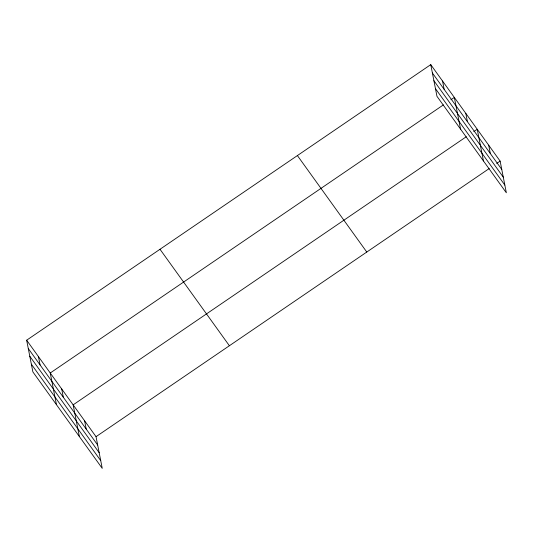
<?xml version="1.0" encoding="UTF-8"?>
<svg xmlns="http://www.w3.org/2000/svg" width="533" height="533" viewBox="0 0 533 533"><rect width="100%" height="100%" fill="white"/><g stroke="black" fill="none" stroke-linecap="round" stroke-linejoin="round"><path stroke-width="0.8" d="M26.65 340.207L96.033 436.68L102.249 468.367L32.866 371.894L26.65 340.207L430.751 64.633L500.134 161.106L506.35 192.793L436.967 96.32L430.751 64.633M443.396 104.894L50.242 373.007L56.458 404.694M450.918 99.764L454.336 97.432L460.559 129.119M466.295 136.728L73.141 404.847L79.357 436.534M473.817 131.598L477.235 129.266L483.451 160.959M96.033 436.68L489.194 168.568M496.716 163.438L500.134 161.106M432.383 72.981L501.773 169.454M433.895 80.683L503.285 177.156M435.454 88.618L504.838 185.091M297.394 155.569L366.777 252.042M160 249.264L229.39 345.737M28.289 348.555L97.672 445.028M29.801 356.257L99.185 452.73M31.354 364.192L100.744 460.665M488.681 145.189L490.32 153.537M465.789 113.349L467.428 121.697M442.543 81.029L444.182 89.377M84.587 420.764L86.226 429.112M61.688 388.923L63.327 397.272M38.443 356.604L40.082 364.958"/></g></svg>
